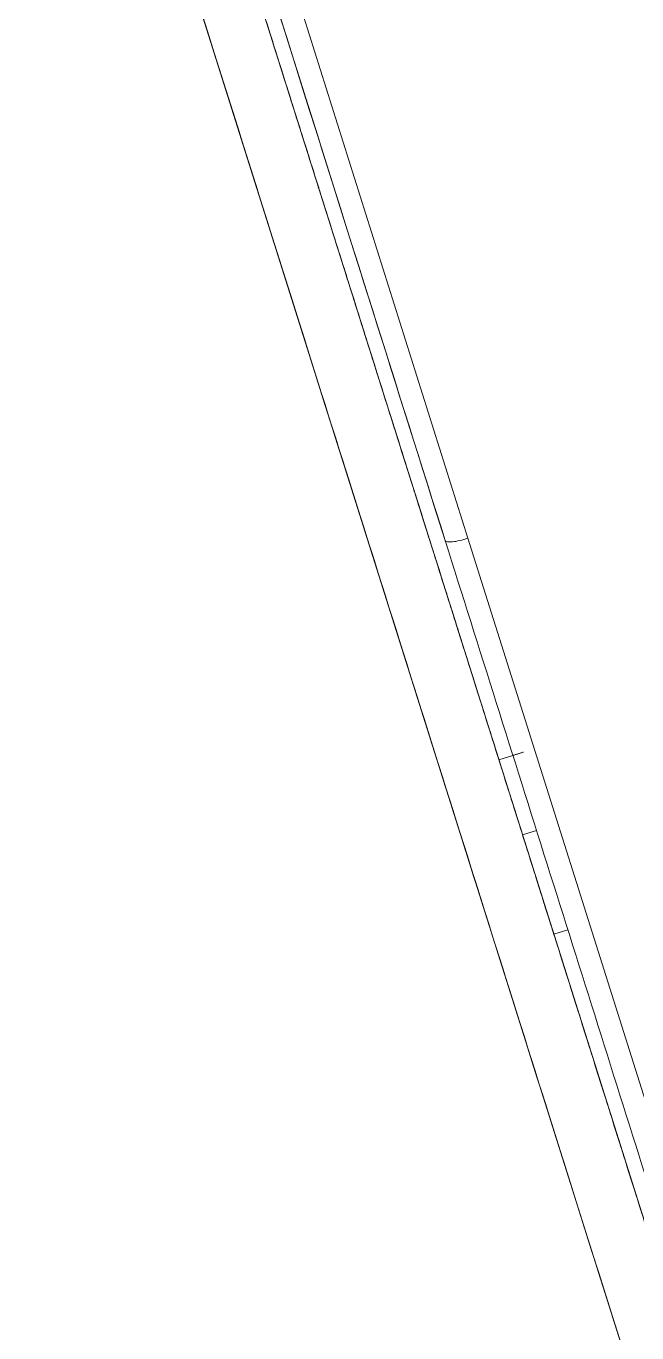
# Model space of a CAD drawing. Extents: x 5217 to 6345, y 0 to 827.
# Drawn here: x 5972.71 to 5981.06, y 474.04 to 491.91 of the extents above; entities that cross this region are included whole.
import ezdxf

# ---------------------------------------------------------------- set-up
doc = ezdxf.new("R2010")
doc.units = 0
doc.header["$LTSCALE"] = 30
doc.header["$MEASUREMENT"] = 0
doc.linetypes.add('HIDDEN2', pattern=[4.7625, 3.175, -1.5875])
doc.layers.add('1', color=7, linetype='CONTINUOUS')
doc.layers.add('2', color=1, linetype='HIDDEN2')

msp = doc.modelspace()

# ---------------------------------------------------------------- linework, layer by layer
at = {"layer": '1', "color": 7, "linetype": 'Continuous', "lineweight": 18}
for p, q in [((5957.722, 549.909), (5991.141, 443.918)), ((5973.709, 496.519), (5991.624, 439.699)), ((5991.141, 443.917), (5974.638, 496.259)), ((5973.868, 496.013), (5991.624, 439.699)), ((5979.173, 481.874), (5979.364, 481.934)), ((5979.173, 481.874), (5979.364, 481.934)), ((5979.687, 480.909), (5979.496, 480.849)), ((5979.687, 480.909), (5979.496, 480.849)), ((5979.925, 479.489), (5980.116, 479.549)), ((5979.925, 479.489), (5980.116, 479.549))]:
    msp.add_line(p, q, dxfattribs=at)
for points, knots in [([(5956.667, 553.255), (5956.667, 553.254), (5956.73, 553.053), (5956.799, 552.837), (5956.939, 552.39), (5957.084, 551.93), (5957.305, 551.23), (5957.532, 550.512), (5957.836, 549.547), (5958.146, 548.563), (5958.535, 547.33), (5958.93, 546.077), (5959.402, 544.58), (5959.879, 543.066), (5960.43, 541.318), (5960.985, 539.558), (5961.609, 537.578), (5962.234, 535.596), (5962.922, 533.414), (5963.608, 531.24), (5964.349, 528.89), (5965.083, 526.56), (5965.865, 524.081), (5966.636, 521.635), (5967.446, 519.068), (5968.24, 516.548), (5969.065, 513.934), (5969.87, 511.38), (5970.696, 508.759), (5971.5, 506.21), (5972.317, 503.619), (5973.109, 501.107), (5973.906, 498.578), (5974.695, 496.078), (5975.482, 493.579), (5976.3, 490.987), (5977.11, 488.418), (5977.944, 485.772), (5978.763, 483.175), (5979.603, 480.51), (5980.419, 477.921), (5981.253, 475.277), (5982.054, 472.737), (5982.868, 470.156), (5983.639, 467.709), (5984.419, 465.235), (5985.148, 462.924), (5985.881, 460.598), (5986.555, 458.462), (5987.229, 456.325), (5987.836, 454.4), (5988.44, 452.484), (5988.971, 450.799), (5989.497, 449.131), (5989.946, 447.707), (5990.388, 446.305), (5990.751, 445.154), (5990.958, 444.497), (5991.138, 443.926)], [0, 0, 0, 0.033713, 0.033713, 0.068746, 0.068746, 0.10378, 0.10378, 0.138813, 0.138813, 0.173846, 0.173846, 0.208879, 0.208879, 0.243913, 0.243913, 0.278946, 0.278946, 0.313979, 0.313979, 0.349012, 0.349012, 0.384046, 0.384046, 0.419079, 0.419079, 0.454112, 0.454112, 0.489145, 0.489145, 0.524179, 0.524179, 0.559212, 0.559212, 0.594245, 0.594245, 0.629278, 0.629278, 0.664312, 0.664312, 0.699345, 0.699345, 0.734378, 0.734378, 0.769411, 0.769411, 0.804444, 0.804444, 0.839478, 0.839478, 0.874511, 0.874511, 0.909544, 0.909544, 0.944577, 0.944577, 0.979611, 0.979611, 1, 1, 1]), ([(5974.638, 496.259), (5975.418, 493.783), (5976.195, 491.319), (5976.996, 488.777), (5977.788, 486.267), (5978.601, 483.688), (5979.397, 481.165), (5980.211, 478.582), (5981, 476.081), (5981.803, 473.532), (5982.573, 471.091), (5983.354, 468.615), (5984.092, 466.274), (5984.837, 463.911), (5985.531, 461.709), (5986.229, 459.496), (5987.507, 455.442), (5988.082, 453.62), (5988.653, 451.808), (5989.155, 450.216), (5989.651, 448.641), (5990.075, 447.298), (5990.492, 445.975), (5990.834, 444.89), (5990.995, 444.381), (5991.138, 443.927)], [0, 0, 0, 0.080141, 0.080141, 0.160282, 0.160282, 0.240423, 0.240423, 0.320564, 0.320564, 0.400705, 0.400705, 0.480846, 0.480846, 0.560987, 0.560987, 0.641128, 0.721269, 0.721269, 0.80141, 0.80141, 0.881552, 0.881552, 0.961693, 0.961693, 1, 1, 1])]:
    msp.add_open_spline(points, degree=2, knots=knots, dxfattribs=at)
for points, weights in [([(5991.624, 439.699), (5990.913, 441.954), (5973.709, 496.519)], [0.983511683882, 0.715597051788, 1]), ([(5991.624, 439.699), (5990.919, 441.934), (5973.868, 496.013)], [0.983511683882, 0.717332143437, 0.996339416072])]:
    msp.add_rational_spline(points, weights, degree=2, dxfattribs=at)
msp.add_open_spline([(5979.51, 481.98), (5979.364, 481.934)], degree=1, dxfattribs=at)
msp.add_open_spline([(5979.51, 481.98), (5979.364, 481.934)], degree=1, dxfattribs=at)
at = {"layer": '2', "color": 7, "linetype": 'Continuous', "lineweight": 13}
for p, q in [((5956.921, 554.134), (5978.749, 484.903)), ((5958.511, 549.092), (5978.749, 484.903)), ((5978.749, 484.903), (5991.414, 444.737)), ((5978.749, 484.903), (5991.414, 444.737))]:
    msp.add_line(p, q, dxfattribs=at)
msp.add_ellipse((5978.724, 484.961), major_axis=(-0.286, -0.09), ratio=0.209913, start_param=0.000971, end_param=1.59383, dxfattribs=at)
msp.add_ellipse((5978.724, 484.961), major_axis=(-0.286, -0.09), ratio=0.209913, start_param=0.000971, end_param=1.59383, dxfattribs=at)
at = {"layer": '2', "color": 7, "linetype": 'Continuous', "lineweight": 18}
msp.add_rational_spline([(5978.438, 484.871), (5964.255, 529.854), (5958.3, 548.738), (5958.105, 549.359), (5957.932, 549.906), (5956.718, 553.757), (5956.718, 553.756)], [1, 0.777791238467, 1, 0.999647191397, 1, 0.929321570329, 0.893869190396], degree=2, knots=[0, 0, 0, 0.75006, 0.75006, 0.774722, 0.774722, 1, 1, 1], dxfattribs=at)
for points, weights in [([(5978.438, 484.871), (5964.255, 529.854), (5958.3, 548.738)], [1, 0.777791238467, 1]), ([(5991.041, 444.898), (5987.317, 456.711), (5978.438, 484.871)], [1, 0.892321026498, 1]), ([(5991.041, 444.898), (5987.317, 456.711), (5978.438, 484.871)], [1, 0.892321026498, 1])]:
    msp.add_rational_spline(points, weights, degree=2, dxfattribs=at)

doc.saveas('drawing.dxf')
